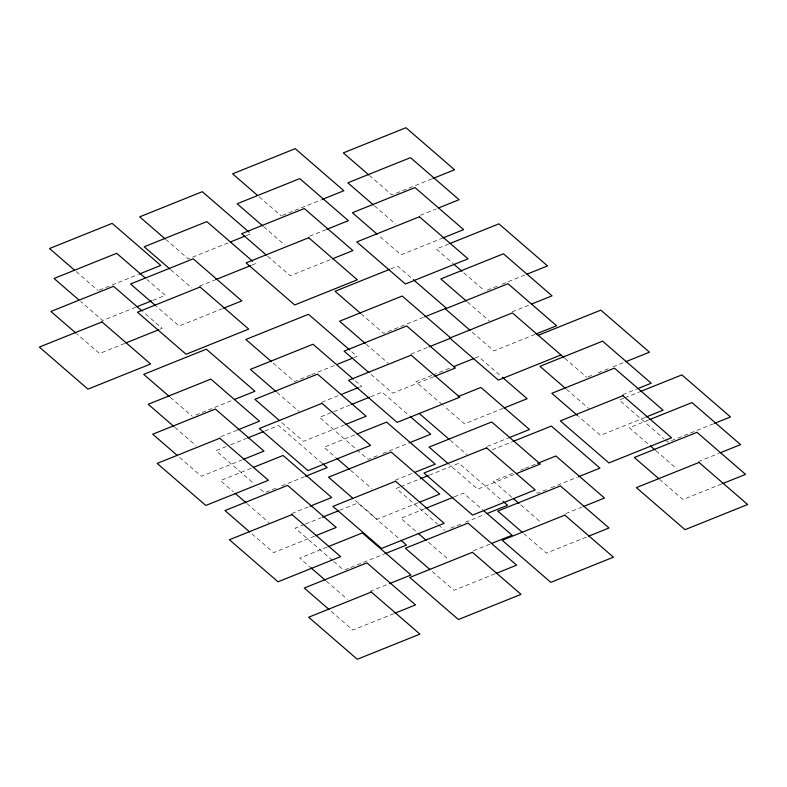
<?xml version="1.0" encoding="UTF-8"?>
<svg xmlns="http://www.w3.org/2000/svg" width="787" height="787" viewBox="0 0 787 787"><rect width="100%" height="100%" fill="white"/><g stroke="black" fill="none" stroke-linecap="round" stroke-linejoin="round"><path stroke-width="0.59" stroke-dasharray="3.94 2.95" d="M282.366 215.441L293.748 210.867M294.889 210.414L321.086 199.888M99.28 290.137L138 274.584M228.151 242.888L188.29 258.903L166.273 239.858M246.37 235.569L250.925 233.739M431.797 178.924L391.936 194.94L369.92 175.895M309.665 236.218L325.611 229.814M135.689 307.255L102.664 320.525L80.648 301.48M152.776 300.398L165.3 295.361L146.953 279.493M199.652 286.084L214.458 280.142M252.037 265.042L255.45 263.665L253.621 262.081M420.386 215.264L436.323 208.86M330.137 259.749L290.275 275.755L267.344 255.923M124.582 343.466L99.526 353.53L76.595 333.698M159.889 329.281L162.161 328.366L142.9 311.701M222.446 308.671L179.17 326.054L156.239 306.222M443.13 237.871L400.996 254.801L378.055 234.959M448.797 243.98L436.273 249.007L452.781 263.291M390.854 268.849L397.681 266.104L412.358 278.805M487.173 290.147L497.423 286.035M501.978 284.205L525.893 274.594M423.524 317.318L383.672 333.334L361.646 314.288M195.737 415.034L207.129 410.46M208.26 409.997L232.175 400.396M310.412 375.124L294.466 381.528L272.45 362.482M311.544 374.661L334.327 365.512M353.688 357.731L357.101 356.363L350.677 350.805M512.199 311.849L529.277 304.982M410.971 354.111L428.049 347.244M220.763 436.726L236.7 430.322M321.765 402.305L338.853 395.438M359.354 387.204L361.627 386.289L354.288 379.944M226.164 446.583L215.913 450.695L254.447 484.025M230.719 444.753L246.665 438.349M264.885 431.03L278.549 425.531L321.667 462.835M350.195 404.98L319.453 417.336L368.07 459.392L377.18 455.732M370.697 396.746L382.089 392.172L409.604 415.979M431.827 375.409L415.88 381.813L442.491 404.823M432.968 374.946L451.187 367.627M475.102 358.016L478.516 356.649L501.457 376.481M534.944 334.455L493.941 350.923L471.925 331.878M433.716 376.717L392.723 393.185L370.707 374.14M242.366 459.795L201.374 476.263L178.442 456.43M344.519 424.911L303.516 441.379L280.585 421.547M251.191 468.275L220.439 480.631L233.286 491.737M354.721 434.916L323.978 447.262L335.901 457.581M275.922 488.186L264.53 492.76L258.116 487.202M281.618 485.894L304.392 476.745M382.875 453.45L407.932 443.386M503.227 408.315L464.507 423.868L443.406 405.62M587.968 376.884L592.522 375.055M598.209 372.772L608.459 368.65M613.014 366.821L624.406 362.246M291.839 513.537L308.917 506.671M395.369 480.178L412.457 473.312M487.369 446.426L507.871 438.192M622.743 394.661L636.408 389.172M304.313 524.506L295.204 528.166L332.812 560.708M305.454 524.053L321.391 517.649M339.62 510.32L357.839 503.001L399.117 538.711M492.141 449.859L512.642 441.625M399.727 487.035L396.314 488.412L437.592 524.122M400.868 486.582L419.087 479.263M429.338 475.141L458.949 463.248L502.067 500.542M623.776 398.222L619.221 400.052L664.169 438.939M624.917 397.76L639.723 391.818M314.584 536.144L273.591 552.612L251.574 533.566M418.123 502.785L377.121 519.253L354.189 499.411M644.858 417.523L600.451 435.368L578.425 416.323M327.058 547.113L299.729 558.101L309.822 566.827M424.754 508.727L400.839 518.338L416.431 531.825M454.365 496.833L463.474 493.174L482.736 509.838M512.612 473.38L493.252 481.162L512.514 497.827M520.581 470.183L523.994 468.806M525.136 468.354L536.527 463.769M648.685 419.963L629.325 427.744L649.501 445.196M514.127 474.531L477.679 489.18L449.239 464.576M344.962 569.768L349.517 567.939M350.658 567.476L383.682 554.215M450.626 528.175L460.877 524.063M465.432 522.234L484.792 514.452M546.453 489.632L537.344 493.292L535.504 491.698M551.008 487.802L577.205 477.276M713.396 423.809L667.838 442.107L665.084 439.726M369.988 591.46L388.207 584.141M473.371 550.792L490.458 543.925M565.784 513.606L582.872 506.749M698.443 461.566L718.944 453.332M393.874 613.614L352.871 630.082L330.855 611.037M586.256 537.137L546.394 553.143L523.463 533.311M494.984 573.851L453.981 590.329L431.05 570.486M721.659 483.985L682.939 499.538L660.008 479.706M564.81 358.301L586.827 377.347M463.789 272.814L484.89 291.072M374.445 205.82L395.546 224.079M655.925 450.754L677.027 469.003M467.399 301.952L489.416 320.998M566.561 389.339L588.578 408.384M259.208 196.858L281.225 215.904M263.734 226.784L284.835 245.032M366.181 344.214L388.198 363.26M450.361 440.376L466.868 454.66M520.768 504.969L540.954 522.42M170.799 269.784L191.9 288.032M438.507 524.909L444.93 530.468M276.975 392.408L298.991 411.453M350.579 470.282L371.68 488.53M428.354 542.145L448.541 559.606M76.123 271.554L98.139 290.6M170.307 397.356L192.323 416.402M333.727 561.495L343.821 570.221M174.832 427.292L195.924 445.54M247.049 503.641L269.065 522.686M326.33 581.111L347.431 599.36"/><path stroke-width="1.18" d="M322.217 199.426L343.86 190.739L295.233 148.674L232.598 173.838L257.369 195.265M139.132 274.122L160.774 265.435L112.157 223.37L49.522 248.535L74.283 269.961M230.424 241.973L245.229 236.021M432.939 178.472L454.571 169.776L405.954 127.72L343.319 152.885L369.005 175.098M326.743 229.361L348.385 220.665L299.768 178.61L237.133 203.774L262.819 225.987M136.83 306.802L151.635 300.85M215.589 279.68L250.896 265.494M438.605 207.935L459.096 199.701L410.48 157.646L347.844 182.81L373.53 205.033M332.409 258.834L352.91 250.591L304.294 208.535L241.658 233.7L266.419 255.126M125.723 343.014L158.748 329.743M223.587 308.219L241.806 300.9L193.189 258.834L130.553 283.999L155.324 305.425M443.13 237.871L463.632 229.637L415.005 187.572L352.369 212.736L377.14 234.162M449.938 243.517L498.909 223.842L547.526 265.908L527.024 274.142M389.713 269.311L335.046 291.269L360.731 313.492M424.665 316.856L446.308 308.17L413.273 279.601M234.457 399.481L254.958 391.247L206.332 349.182L143.696 374.346L169.382 396.569M336.6 364.597L352.546 358.193M531.559 304.067L552.051 295.833L503.434 253.778L440.799 278.942L466.484 301.155M429.19 346.792L450.833 338.095L402.206 296.04L339.571 321.204L365.257 343.417M237.841 429.869L259.484 421.173L210.857 379.118L148.222 404.282L173.907 426.495M341.125 394.523L358.213 387.666M247.807 437.887L263.743 431.483M351.336 404.528L369.556 397.209M453.469 366.712L473.961 358.478M536.085 333.993L556.576 325.759L507.959 283.704L445.324 308.868L470.095 330.294M434.857 376.265L455.358 368.021L406.731 325.966L344.096 351.13L368.867 372.556M538.2 335.292L600.835 310.127L649.462 352.183L625.547 361.794M243.508 459.333L264.009 451.099L215.382 409.043L152.747 434.208L177.518 455.634M345.65 424.459L366.152 416.225L317.535 374.159L254.899 399.324L279.67 420.75M253.463 467.36L283.074 455.466L331.701 497.522L310.058 506.218M357.003 434.001L386.614 422.107L435.231 464.163L414.729 472.397M560.993 354.957L498.358 380.121L449.741 338.066L512.376 312.901L563.895 357.505M458.113 396.589L480.887 387.44L529.503 429.505L509.012 437.739M305.533 476.283L327.166 467.596L322.581 463.622M409.063 442.924L430.705 434.227L410.519 416.776M504.359 407.853L527.142 398.704L502.372 377.278M637.549 388.709L651.213 383.22L602.596 341.165L539.961 366.329L565.646 388.552M322.532 517.187L338.479 510.783M513.773 441.163L551.362 426.072L599.979 468.127L578.337 476.814M420.228 478.801L428.197 475.594M640.854 391.355L681.857 374.887L730.474 416.943L714.537 423.347M315.725 535.691L336.226 527.447L287.599 485.392L224.964 510.556L249.735 531.982M419.255 502.322L439.756 494.088L391.139 452.033L328.504 477.197L353.274 498.624M645.999 417.071L663.087 410.204L614.46 368.149L551.825 393.313L577.51 415.526M328.199 546.66L362.364 532.937L410.981 574.992L389.349 583.688M425.895 508.274L453.223 497.295M537.659 463.317L555.888 455.998L604.505 498.053L584.003 506.287M649.826 419.501L691.96 402.58L740.577 444.635L720.075 452.869M516.4 473.617L540.315 464.015L491.698 421.96L429.063 447.114L448.324 463.779M384.823 553.753L406.456 545.066L400.957 540.305M487.064 513.537L507.566 505.303L502.982 501.339M491.59 543.473L512.091 535.229L483.651 510.635M395.015 613.152L415.506 604.918L366.89 562.862L304.254 588.027L329.025 609.453M588.528 536.222L609.03 527.988L560.413 485.923L497.778 511.088L522.548 532.514M496.125 573.398L516.616 565.164L467.999 523.109L405.364 548.264L430.135 569.69M722.8 483.523L745.574 474.374L696.948 432.319L634.312 457.483L659.083 478.909M453.705 264.088L461.959 271.23M650.426 445.993L655.01 449.957M249.085 232.155L202.308 191.684L139.673 216.848L165.359 239.061M252.696 261.284L206.833 221.609L144.198 246.774L169.884 268.987M349.762 350.008L308.484 314.308L245.849 339.463L271.535 361.686M419.166 413.401L449.446 439.589M513.429 498.614L518.938 503.375M353.373 379.147L313.01 344.234L250.374 369.398L276.06 391.611M145.123 277.9L116.683 253.306L54.047 278.47L78.818 299.896M336.816 458.378L349.664 469.485M418.271 533.419L426.524 540.561M141.985 310.914L113.544 286.311L50.909 311.475L75.68 332.901M235.116 493.321L246.124 502.844M310.737 567.624L325.415 580.314M308.711 237.733L246.075 262.897L294.692 304.953L357.328 279.798L308.711 237.733M101.985 321.922L39.35 347.087L87.967 389.152L150.602 363.988L101.985 321.922M200.085 287.039L137.45 312.203L186.076 354.258L248.712 329.094L200.085 287.039M419.422 216.779L356.786 241.934L405.403 283.999L468.039 258.834L419.422 216.779M411.148 355.163L348.513 380.328L397.14 422.383L459.775 397.219L411.148 355.163M219.799 438.241L157.164 463.405L205.791 505.461L268.426 480.296L219.799 438.241M321.952 403.357L259.317 428.522L307.933 470.577L370.569 445.422L321.952 403.357M292.016 514.59L229.381 539.754L278.008 581.809L340.643 556.645L292.016 514.59M395.556 481.231L332.921 506.395L381.538 548.45L444.173 523.286L395.556 481.231M486.592 447.872L423.957 473.036L472.574 515.091L535.209 489.927L486.592 447.872M622.94 395.713L560.305 420.878L608.931 462.933L671.567 437.769L622.94 395.713M371.307 592.06L308.671 617.224L357.288 659.28L419.924 634.115L371.307 592.06M472.416 552.307L409.781 577.461L458.398 619.526L521.033 594.362L472.416 552.307M564.83 515.121L502.195 540.285L550.811 582.341L613.447 557.186L564.83 515.121M699.033 462.461L636.398 487.615L685.015 529.681L747.65 504.516L699.033 462.461"/></g></svg>
